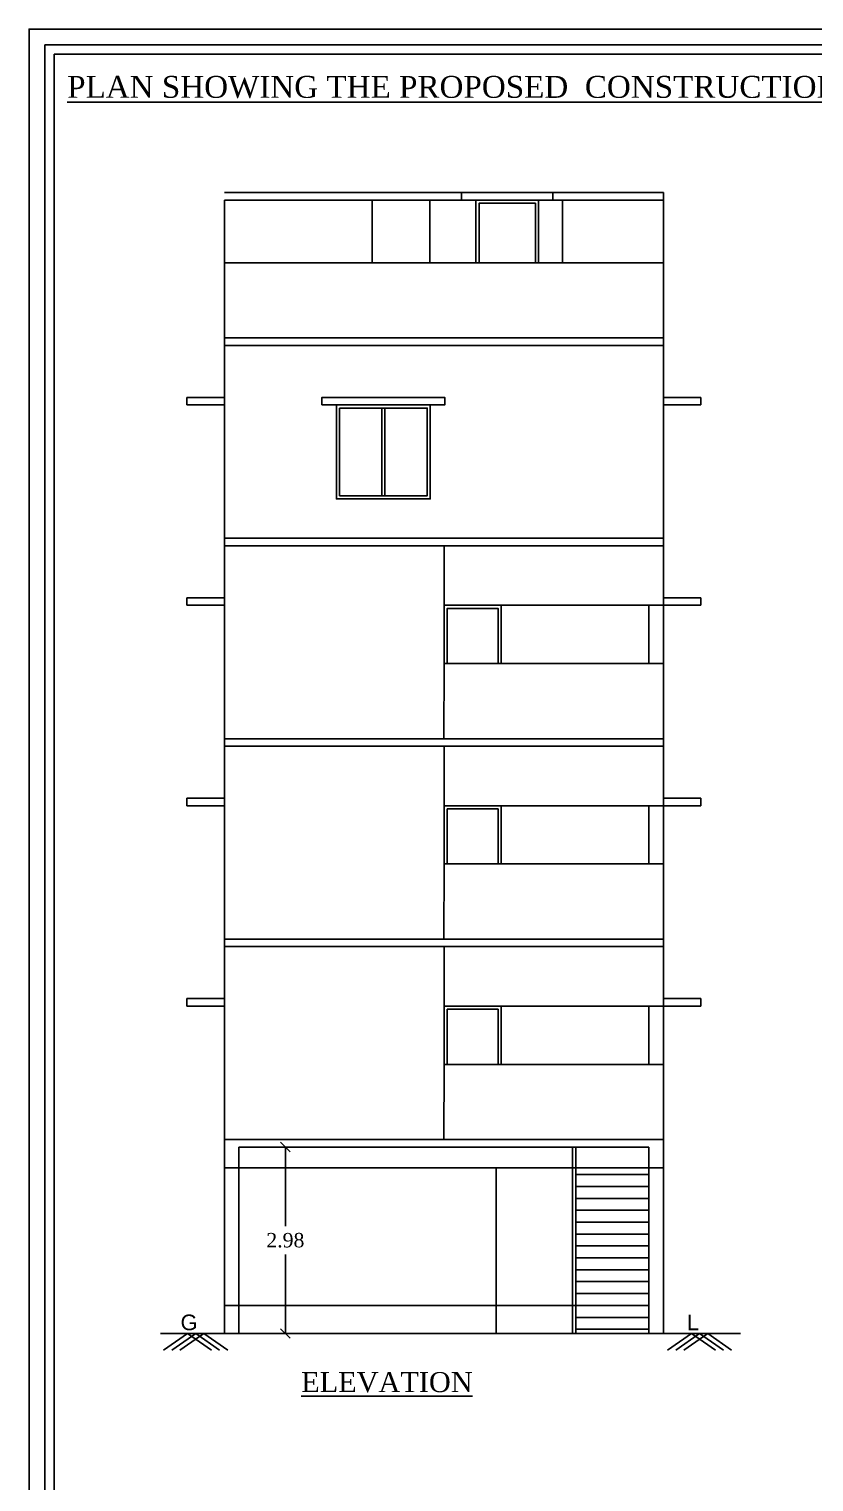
# Model space of a CAD drawing. Header units: metres. Extents: x 7608 to 7792, y -2400 to -2275.
# Drawn here: x 7655 to 7667.53, y -2298.42 to -2275.22 of the extents above; entities that cross this region are included whole.
import ezdxf
from ezdxf.enums import TextEntityAlignment as Align

# ---------------------------------------------------------------- set-up
doc = ezdxf.new("R2010")
doc.units = ezdxf.units.M
doc.header["$MEASUREMENT"] = 0
doc.layers.add('ELECTRICAL_ROOM', color=7, linetype='Continuous')
doc.layers.add('FLOOR-STILT', color=7, linetype='Continuous')
doc.styles.add('Isa-', font='times.ttf')
doc.styles.get("Standard").update_dxf_attribs({"font": 'arial.ttf'})
doc.styles.add('STYLE2', font='times.ttf')
doc.dimstyles.new('ISO-25', dxfattribs={"dimscale": 0, "dimtxt": 0.23, "dimasz": 0.15, "dimexe": 1.25, "dimexo": 0.625, "dimgap": 0.11, "dimtad": 0, "dimtih": 1, "dimtoh": 1, "dimzin": 1, "dimdsep": 46, "dimtxsty": 'STYLE2', "dimblk": 'OBLIQUE', "dimcen": 0, "dimse1": 1, "dimse2": 1, "dimclrd": 1, "dimclrt": 3, "dimadec": 0, "dimazin": 2, "dimtfac": 1, "dimtix": 1, "dimtofl": 0, "dimtmove": 0, "dimatfit": 3, "dimfxl": 0, "dimtolj": 1, "dimarcsym": 0})

# ---------------------------------------------------------------- blocks, each defined once
blk = doc.blocks.new('_Oblique')
at = {"color": 0, "linetype": 'ByBlock', "lineweight": -2}
blk.add_line((-0.5, -0.5), (0.5, 0.5), dxfattribs=at)
blk = doc.blocks.new('*D333')
at = {"layer": 'Defpoints', "color": 0}
for p in [(7659.09, -2293.075), (7659.452, -2293.075), (7659.452, -2296.055)]:
    blk.add_point(p, dxfattribs=at)
at = {"layer": 'ELECTRICAL_ROOM', "color": 7, "lineweight": -2}
for p, q in [((7659.09, -2293.075), (7659.09, -2294.338)), ((7659.09, -2296.055), (7659.09, -2294.792))]:
    blk.add_line(p, q, dxfattribs=at)
at = {"layer": 'ELECTRICAL_ROOM', "color": 7, "lineweight": -2, "xscale": 0.15, "yscale": 0.15, "zscale": 0.15}
for p, rotation in [((7659.09, -2293.075), 90), ((7659.09, -2296.055), 270)]:
    blk.add_blockref('_Oblique', p, dxfattribs=dict(at, rotation=rotation))
at = {"layer": 'ELECTRICAL_ROOM', "color": 7, "insert": (7659.09, -2294.565), "char_height": 0.23, "attachment_point": 5, "style": 'STYLE2'}
blk.add_mtext('\\A1;2.98', dxfattribs=at)

msp = doc.modelspace()

# ---------------------------------------------------------------- linework, layer by layer
at = {"color": 2}
for p, q in [((7658.11668, -2277.83492), (7665.12668, -2277.83492)), ((7658.11668, -2277.95492), (7665.12668, -2277.95492)), ((7658.11668, -2277.95492), (7658.11668, -2280.15492)), ((7660.47668, -2277.95492), (7660.47668, -2278.95492)), ((7661.39668, -2277.95492), (7661.39668, -2278.95492)), ((7663.51668, -2277.95492), (7663.51668, -2278.95492)), ((7665.12668, -2277.83492), (7665.12668, -2296.05491)), ((7658.11668, -2278.95492), (7665.12668, -2278.95492)), ((7658.11668, -2278.95492), (7658.11668, -2296.05491)), ((7658.11668, -2280.15492), (7665.12668, -2280.15492)), ((7658.11668, -2280.27492), (7665.12668, -2280.27492)), ((7657.51668, -2281.22492), (7657.51668, -2281.10492)), ((7658.12296, -2281.10492), (7657.51668, -2281.10492)), ((7658.11668, -2281.22492), (7657.51668, -2281.22492)), ((7660.63008, -2281.27492), (7660.63008, -2282.67492)), ((7660.68008, -2281.27492), (7660.68008, -2282.67492)), ((7665.12039, -2281.10492), (7665.72668, -2281.10492)), ((7665.12668, -2281.22492), (7665.72668, -2281.22492)), ((7665.72668, -2281.22492), (7665.72668, -2281.10492)), ((7658.11668, -2283.35492), (7665.12668, -2283.35492)), ((7658.11668, -2283.47492), (7665.12668, -2283.47492)), ((7661.62668, -2284.42492), (7661.62668, -2283.47492)), ((7657.51668, -2284.42492), (7657.51668, -2284.30492)), ((7658.12296, -2284.30492), (7657.51668, -2284.30492)), ((7665.12039, -2284.30492), (7665.72668, -2284.30492)), ((7665.72668, -2284.42492), (7665.72668, -2284.30492)), ((7658.11668, -2284.42492), (7657.51668, -2284.42492)), ((7665.12668, -2284.42492), (7661.62668, -2284.42492)), ((7664.89668, -2285.35492), (7664.89668, -2284.42492)), ((7665.12668, -2284.42492), (7665.72668, -2284.42492)), ((7661.62668, -2285.35492), (7661.62168, -2286.55492)), ((7661.62668, -2285.35492), (7665.12668, -2285.35492)), ((7658.11668, -2286.55492), (7665.12668, -2286.55492)), ((7658.11668, -2286.67492), (7665.12668, -2286.67492)), ((7661.62668, -2287.62492), (7661.62668, -2286.67492)), ((7657.51668, -2287.62492), (7657.51668, -2287.50492)), ((7658.12296, -2287.50492), (7657.51668, -2287.50492)), ((7665.12039, -2287.50492), (7665.72668, -2287.50492)), ((7665.72668, -2287.62492), (7665.72668, -2287.50492)), ((7658.11668, -2287.62492), (7657.51668, -2287.62492)), ((7665.12668, -2287.62492), (7661.62668, -2287.62492)), ((7664.89668, -2288.55492), (7664.89668, -2287.62492)), ((7665.12668, -2287.62492), (7665.72668, -2287.62492)), ((7661.62668, -2288.55492), (7661.62168, -2289.75492)), ((7661.62668, -2288.55492), (7665.12668, -2288.55492)), ((7658.11668, -2289.75492), (7665.12668, -2289.75492)), ((7658.11668, -2289.87492), (7665.12668, -2289.87492)), ((7661.62668, -2290.82492), (7661.62668, -2289.87492)), ((7657.51668, -2290.82492), (7657.51668, -2290.70492)), ((7658.12296, -2290.70492), (7657.51668, -2290.70492)), ((7665.12039, -2290.70492), (7665.72668, -2290.70492)), ((7665.72668, -2290.82492), (7665.72668, -2290.70492)), ((7658.11668, -2290.82492), (7657.51668, -2290.82492)), ((7665.12668, -2290.82492), (7661.62668, -2290.82492)), ((7664.89668, -2291.75492), (7664.89668, -2290.82492)), ((7665.12668, -2290.82492), (7665.72668, -2290.82492)), ((7661.62668, -2291.75492), (7661.62168, -2292.95492)), ((7661.62668, -2291.75492), (7665.12668, -2291.75492)), ((7658.11668, -2292.95492), (7665.12668, -2292.95492)), ((7658.34668, -2293.07492), (7664.89668, -2293.07492)), ((7658.34668, -2293.07492), (7658.34668, -2296.05491)), ((7663.67668, -2296.05491), (7663.67668, -2293.07492)), ((7663.72668, -2296.05491), (7663.72668, -2293.07492)), ((7664.89668, -2293.07492), (7664.89668, -2296.05491)), ((7658.11668, -2293.40492), (7665.12668, -2293.40492)), ((7662.45668, -2293.40492), (7662.45668, -2296.05491)), ((7663.72668, -2293.51492), (7664.89668, -2293.51492)), ((7663.72668, -2293.70492), (7664.89668, -2293.70492)), ((7663.72668, -2293.89492), (7664.89668, -2293.89492)), ((7663.72668, -2294.08492), (7664.89668, -2294.08492)), ((7663.72668, -2294.27492), (7664.89668, -2294.27492)), ((7663.72668, -2294.46492), (7664.89668, -2294.46492)), ((7663.72668, -2294.65492), (7664.89668, -2294.65492)), ((7663.72668, -2294.84492), (7664.89668, -2294.84492)), ((7663.72668, -2295.03492), (7664.89668, -2295.03492)), ((7663.72668, -2295.22492), (7664.89668, -2295.22492)), ((7663.72668, -2295.41492), (7664.89668, -2295.41492)), ((7658.11668, -2295.60492), (7664.89668, -2295.60492)), ((7658.34668, -2295.60492), (7664.89668, -2295.60492)), ((7663.72668, -2295.79492), (7664.89668, -2295.79492)), ((7657.09608, -2296.05491), (7666.35921, -2296.05491)), ((7663.72668, -2295.98492), (7664.89668, -2295.98492))]:
    msp.add_line(p, q, dxfattribs=at)
at = {"color": 3, "lineweight": 25}
for p, q in [((7657.52813, -2296.05491), (7657.14626, -2296.31901)), ((7657.65794, -2296.05491), (7657.27606, -2296.31901)), ((7657.78776, -2296.05491), (7657.40588, -2296.31901)), ((7657.52812, -2296.05491), (7657.90999, -2296.31901)), ((7657.65794, -2296.05491), (7658.03981, -2296.31901)), ((7657.78776, -2296.05491), (7658.16963, -2296.31901)), ((7665.57571, -2296.05491), (7665.19384, -2296.31901)), ((7665.70552, -2296.05491), (7665.32364, -2296.31901)), ((7665.83534, -2296.05491), (7665.45346, -2296.31901)), ((7665.57569, -2296.05491), (7665.95757, -2296.31901)), ((7665.70552, -2296.05491), (7666.08739, -2296.31901)), ((7665.83534, -2296.05491), (7666.21721, -2296.31901))]:
    msp.add_line(p, q, dxfattribs=at)
at = {"color": 4}
for points in [[(7654.99647, -2275.22286), (7747.87877, -2275.22286), (7747.87877, -2335.22229), (7654.99647, -2335.22229)], [(7655.24647, -2275.47286), (7747.62877, -2275.47286), (7747.62877, -2334.97229), (7655.24647, -2334.97229)], [(7655.39647, -2275.62286), (7747.47877, -2275.62286), (7747.47877, -2334.82229), (7655.39647, -2334.82229)]]:
    msp.add_lwpolyline(points, close=True, dxfattribs=at)
at = {"color": 2}
for points in [[(7661.9042, -2277.95492), (7663.3642, -2277.95492), (7663.3642, -2277.83492), (7661.9042, -2277.83492)], [(7659.67508, -2281.22492), (7661.63508, -2281.22492), (7661.63508, -2281.10492), (7659.67508, -2281.10492)], [(7659.90508, -2281.22492), (7661.40508, -2281.22492), (7661.40508, -2282.72492), (7659.90508, -2282.72492)], [(7659.95508, -2281.27492), (7661.35508, -2281.27492), (7661.35508, -2282.67492), (7659.95508, -2282.67492)]]:
    msp.add_lwpolyline(points, close=True, dxfattribs=at)
for points in [[(7662.1342, -2278.95492), (7662.1342, -2277.95492), (7663.1342, -2277.95492), (7663.1342, -2278.95492)], [(7662.1842, -2278.95492), (7662.1842, -2278.00492), (7663.0842, -2278.00492), (7663.0842, -2278.95492)], [(7661.62668, -2285.35492), (7661.62668, -2284.42492), (7662.53668, -2284.42492), (7662.53668, -2285.35492)], [(7661.67668, -2285.35492), (7661.67668, -2284.47492), (7662.48668, -2284.47492), (7662.48668, -2285.35492)], [(7661.62668, -2288.55492), (7661.62668, -2287.62492), (7662.53668, -2287.62492), (7662.53668, -2288.55492)], [(7661.67668, -2288.55492), (7661.67668, -2287.67492), (7662.48668, -2287.67492), (7662.48668, -2288.55492)], [(7661.62668, -2291.75492), (7661.62668, -2290.82492), (7662.53668, -2290.82492), (7662.53668, -2291.75492)], [(7661.67668, -2291.75492), (7661.67668, -2290.87492), (7662.48668, -2290.87492), (7662.48668, -2291.75492)]]:
    msp.add_lwpolyline(points, dxfattribs=at)
at = {"layer": 'FLOOR-STILT', "color": 64}
msp.add_lwpolyline([(7654.99647, -2335.22229), (7747.87877, -2335.22229), (7747.87877, -2275.22286), (7654.99647, -2275.22286)], close=True, dxfattribs=at)

# ---------------------------------------------------------------- texts
at = {"color": 3, "style": 'Isa-'}
msp.add_text('%%UPLAN SHOWING THE PROPOSED  CONSTRUCTION OF  RESIDENTIAL APARTMENT BUILDING  AFTER DEMOLISHING THE EXISTING OLD BUILDING  IN DOOR NO:19,  T.S. NO: 18 , WARD - AG,  BLOCK NO: 9, MANGAMMAL SALAI , K.ABISHKAPURAM VILLAGE, ZONE-IV, TRICHY CITY CORPORATION.', height=0.35, dxfattribs=at).set_placement((7655.60502, -2276.32101))
at = {"color": 2, "lineweight": 25}
for s, p in [('G', (7657.55161, -2296.00061)), ('L', (7665.59918, -2296.00061))]:
    msp.add_text(s, height=0.25, dxfattribs=at).set_placement(p, align=Align.CENTER)
at = {"color": 2, "lineweight": 25, "style": 'Isa-'}
msp.add_text('%%UELEVATION', height=0.32, dxfattribs=at).set_placement((7659.34309, -2296.98866))

# ---------------------------------------------------------------- dimensions: what is measured, and where the dimension line sits
at = {"layer": 'ELECTRICAL_ROOM', "color": 7}
dim = msp.add_linear_dim(base=(7659.08988, -2293.07492), p1=(7659.45193, -2296.05491), p2=(7659.45193, -2293.07492), angle=90, dimstyle='ISO-25', override={"dimscale": 1, "dimclrd": 7, "dimclrt": 7}, dxfattribs=at)
dim.commit()
dim.dimension.update_dxf_attribs({"geometry": '*D333', "text_midpoint": (7659.08988, -2294.56492)})

doc.saveas('drawing.dxf')
